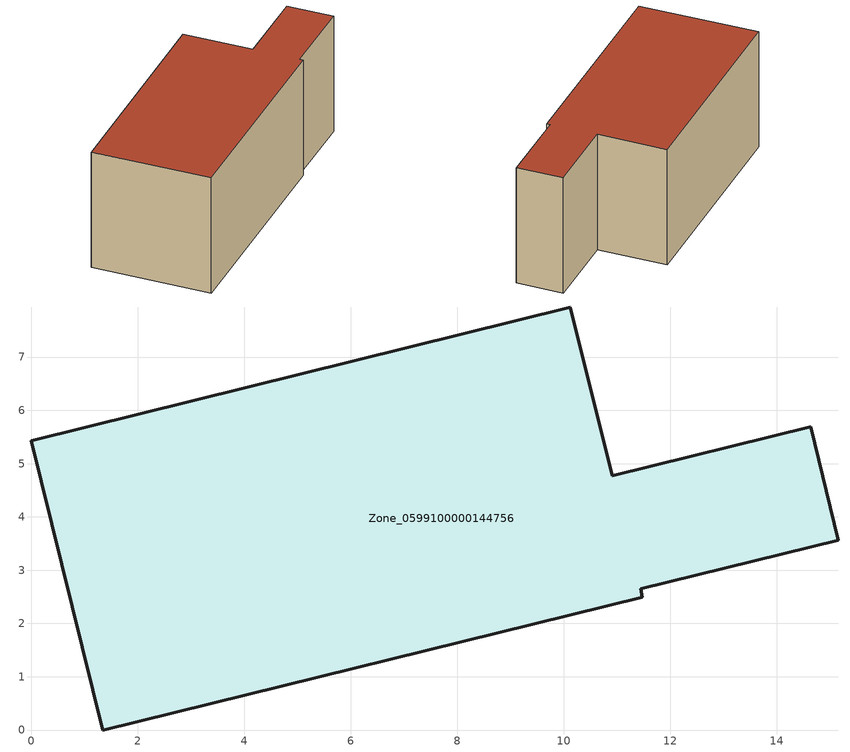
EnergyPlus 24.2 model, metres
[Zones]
Zone_0599100000144756
 floor ground (C_G): 10.91,4.77 14.64,5.69 15.16,3.56 11.45,2.65 11.48,2.49 1.35,0 0,5.43 10.12,7.94 z0
 wall outside (C_F): 1.35,0 11.48,2.49 11.45,2.65 15.16,3.56 14.64,5.69 10.91,4.77 10.12,7.94 0,5.43 1.35,0 z0:5.84
 roof outside (C_R): 14.64,5.69 10.91,4.77 10.12,7.94 0,5.43 1.35,0 11.48,2.49 11.45,2.65 15.16,3.56 z5.84
[BUILDING]
Pand.0599100000144756: North Axis=0; Terrain=City; Loads Convergence Tolerance Value=0.04; Temperature Convergence Tolerance Value=0.4; Solar Distribution=FullExterior; Maximum Number of Warmup Days=25; Minimum Number of Warmup Days=1
[Site:Location]
Rotterdam.The.Hague.AP_ZH_NLD Design_Conditions: Latitude=51.96; Longitude=4.45; Time Zone=1; Elevation=-4.5
[SITE:GROUNDTEMPERATURE:BUILDINGSURFACE]
18, 18, 18, 18, 18, 18, 18, 18, 18, 18, 18, 18
[MATERIAL] Thermal Absorptance=0.9; Solar Absorptance=0.7; Visible Absorptance=0.7
Name | Roughness | Thickness | Conductivity | Density | Specific Heat
G.TC.1975-1991 | MediumSmooth | 0.15 | 0.288461 | 540 | 1210
F.TC.1975-1991 | Rough | 0.3 | 0.230769 | 1920 | 840
R.TC.1975-1991 | MediumRough | 0.2 | 0.153846 | 1500 | 1000
[CONSTRUCTION]
C_G: G.TC.1975-1991
C_F: F.TC.1975-1991
C_R: R.TC.1975-1991
[ZONE]
Zone_0599100000144756: Type=1; Multiplier=1; Ceiling Height=Autocalculate; Volume=Autocalculate; Floor Area=autocalculate; Part of Total Floor Area=Yes
[ZONEINFILTRATION:DESIGNFLOWRATE]
Infil_Zone_0599100000144756: Zone or ZoneList or Space or SpaceList=Zone_0599100000144756; Schedule=AlwaysOn; Design Flow Rate Calculation Method=Flow/Area; Flow Rate per Floor Area=0.003; Constant Term Coefficient=1; Temperature Term Coefficient=0; Velocity Term Coefficient=0; Velocity Squared Term Coefficient=0
[HVACTEMPLATE:ZONE:IDEALLOADSAIRSYSTEM]
Zone_0599100000144756: Maximum Heating Supply Air Temperature=50; Minimum Cooling Supply Air Temperature=13; Maximum Heating Supply Air Humidity Ratio=0.0156; Minimum Cooling Supply Air Humidity Ratio=0.0077; Heating Limit=NoLimit; Cooling Limit=NoLimit; Dehumidification Control Type=ConstantSensibleHeatRatio; Cooling Sensible Heat Ratio=0.7; Dehumidification Setpoint=60; Humidification Control Type=None; Humidification Setpoint=30; Outdoor Air Method=None; Outdoor Air Flow Rate per Person=0.00944; Outdoor Air Flow Rate per Zone Floor Area=0; Outdoor Air Flow Rate per Zone=0; Demand Controlled Ventilation Type=None; Outdoor Air Economizer Type=NoEconomizer; Heat Recovery Type=None; Sensible Heat Recovery Effectiveness=0.7; Latent Heat Recovery Effectiveness=0.65
[ZONECONTROL:THERMOSTAT]
ThermostatControl_Zone_0599100000144756: Zone or ZoneList=Zone_0599100000144756; Control Type Schedule=DualSetpointControlType; Control 1=Thermostat_Zone_0599100000144756; Temperature Difference Between Cutout And Setpoint=0
[THERMOSTATSETPOINT:DUALSETPOINT]
Thermostat_Zone_0599100000144756: Heating Setpoint Temperature Schedule=HeatingSetpoint_Zone_0599100000144756; Cooling Setpoint Temperature Schedule=CoolingSetpoint_Zone_0599100000144756
[SCHEDULE:COMPACT]
HeatingSetpoint_Zone_0599100000144756: Through: 12/31, For: AllDays, Until: 24:00, 21
CoolingSetpoint_Zone_0599100000144756: Through: 12/31, For: AllDays, Until: 24:00, 24
DualSetpointControlType: Through: 12/31, For: AllDays, Until: 24:00, 4
AlwaysOn: Through: 12/31, For: AllDays, Until: 24:00, 1
